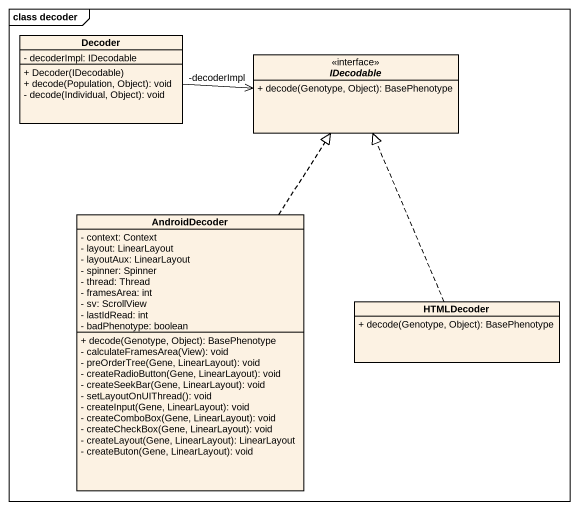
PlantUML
@startuml
mainframe class decoder
hide circle
hide empty members
skinparam classAttributeIconSize 0
class Decoder {
  - decoderImpl: IDecodable
  + Decoder(IDecodable)
  + decode(Population, Object): void
  - decode(Individual, Object): void
}
interface IDecodable <<interface>> {
  + decode(Genotype, Object): BasePhenotype
}
class AndroidDecoder {
  - context: Context
  - layout: LinearLayout
  - layoutAux: LinearLayout
  - spinner: Spinner
  - thread: Thread
  - framesArea: int
  - sv: ScrollView
  - lastIdRead: int
  - badPhenotype: boolean
  + decode(Genotype, Object): BasePhenotype
  - calculateFramesArea(View): void
  - preOrderTree(Gene, LinearLayout): void
  - createRadioButton(Gene, LinearLayout): void
  - createSeekBar(Gene, LinearLayout): void
  - setLayoutOnUIThread(): void
  - createInput(Gene, LinearLayout): void
  - createComboBox(Gene, LinearLayout): void
  - createCheckBox(Gene, LinearLayout): void
  - createLayout(Gene, LinearLayout): LinearLayout
  - createButon(Gene, LinearLayout): void
}
class HTMLDecoder {
  + decode(Genotype, Object): BasePhenotype
}
Decoder -right-> "-decoderImpl" IDecodable
AndroidDecoder .up.|> IDecodable
HTMLDecoder .up.|> IDecodable
@enduml
